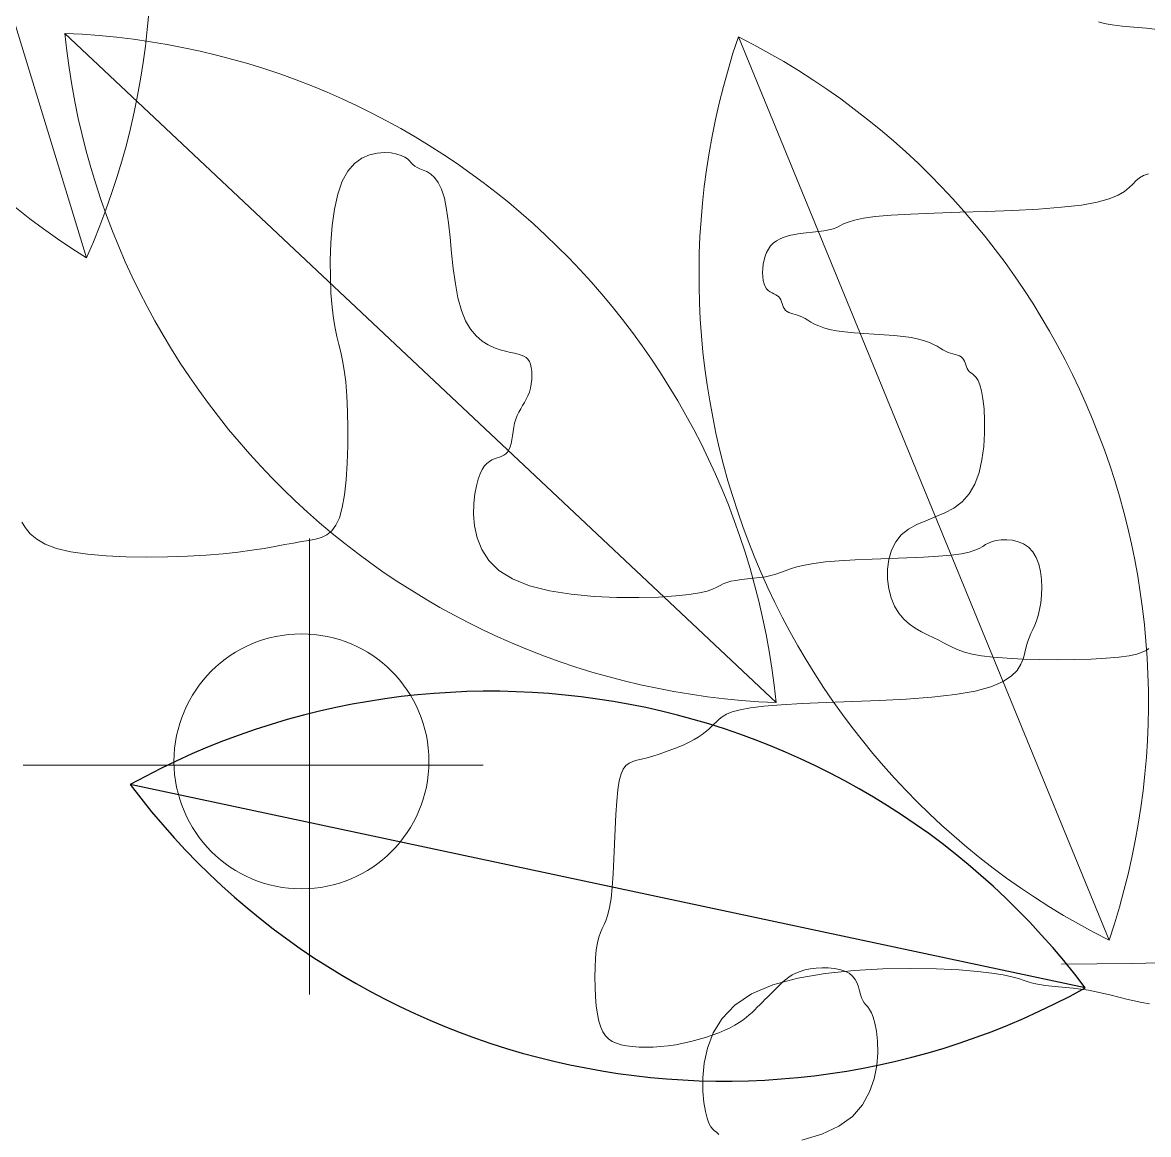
# Model space of a CAD drawing. Header units: millimetres. Extents: x 42 to 552, y 43 to 535.
# Drawn here: x 284.8425 to 284.9189, y 504.3531 to 504.4285 of the extents above; entities that cross this region are included whole.
import ezdxf

# ---------------------------------------------------------------- set-up
doc = ezdxf.new("R2010")
doc.units = ezdxf.units.MM
doc.header["$LTSCALE"] = 0.75
doc.header["$MEASUREMENT"] = 0
doc.layers.add('Gramado', color=9, linetype='Continuous', lineweight=0)
doc.layers.add('SOMBRA', color=9, linetype='Continuous')

# ---------------------------------------------------------------- blocks, each defined once
blk = doc.blocks.new('arbusto7vista')
for p, q in [((-0.7237222082495407, 0.4355086013824661), (-0.7229142152528993, 0.4352833047311151)), ((-0.7229142152528993, 0.4352833047311151), (-0.7218465104921563, 0.4350904507975457)), ((-0.7218465104921563, 0.4350904507975457), (-0.7204956475846416, 0.4349336444298615)), ((-0.7204956475846416, 0.4349336444298615), (-0.7189175367113592, 0.4347876529114671)), ((-0.7189175367113592, 0.4347876529114671), (-0.71718792719426, 0.4346200341345394)), ((-0.71718792719426, 0.4346200341345394), (-0.7153825683552668, 0.4343983459913261)), ((-0.2014994035073698, 0.4174420905636396), (-0.2025310308777932, 0.4169806923243016)), ((-0.2004677761369464, 0.4176872076777443), (-0.2014994035073698, 0.4174420905636396)), ((-0.1994794338310157, 0.417759299708635), (-0.2004677761369464, 0.4176872076777443)), ((-0.1985776616540704, 0.4177016226983739), (-0.1994794338310157, 0.417759299708635)), ((-0.1978057446706032, 0.4175574326889944), (-0.1985776616540704, 0.4177016226983739)), ((-0.1971943431346403, 0.4173645787554392), (-0.1978057446706032, 0.4175574326889944)), ((-0.1967236180582859, 0.417139282104074), (-0.1971943431346403, 0.4173645787554392)), ((-0.2035193731837239, 0.416259756917654), (-0.2044211453606692, 0.4152360283016492)), ((-0.2025310308777932, 0.4169806923243016), (-0.2035193731837239, 0.416259756917654)), ((-0.1963611056431489, 0.4168923569741878), (-0.1967236180582859, 0.417139282104074)), ((-0.196074342090867, 0.4166346176050268), (-0.1963611056431489, 0.4168923569741878)), ((-0.1958308636031063, 0.4163768782358659), (-0.196074342090867, 0.4166346176050268)), ((-0.1955982063814474, 0.4161299531059797), (-0.1958308636031063, 0.4163768782358659)), ((-0.1953439066275564, 0.4159046564546145), (-0.1955982063814474, 0.4161299531059797)), ((-0.1950355005430424, 0.4157118025210593), (-0.1953439066275564, 0.4159046564546145)), ((-0.1946495420513088, 0.4155522926443922), (-0.1950355005430424, 0.4157118025210593)), ((-0.7181528516553897, 0.4143276059221535), (-0.7186226815011025, 0.4139419089335092)), ((-0.7175739057313422, 0.4146330995904322), (-0.7181528516553897, 0.4143276059221535)), ((-0.7168975670350051, 0.4148683028385278), (-0.7175739057313422, 0.4146330995904322)), ((-0.2044211453606692, 0.4152360283016492), (-0.2051930623441365, 0.4138662504342676)), ((-0.1941986559628219, 0.4153873765631175), (-0.1946495420513088, 0.4155522926443922)), ((-0.1937044848098708, 0.415168391115543), (-0.1941986559628219, 0.4153873765631175)), ((-0.1931886711246591, 0.4148466731399765), (-0.1937044848098708, 0.415168391115543)), ((-0.1926728574394474, 0.414373559474754), (-0.1931886711246591, 0.4148466731399765)), ((-0.1921786862864678, 0.4137003869581974), (-0.1926728574394474, 0.414373559474754)), ((-0.7195406959059198, 0.4129974920080741), (-0.7201728433662993, 0.4124820278083092)), ((-0.7190546357677192, 0.4134913283393189), (-0.7195406959059198, 0.4129974920080741)), ((-0.7186226815011025, 0.4139419089335092), (-0.7190546357677192, 0.4134913283393189)), ((-0.2051930623441365, 0.4138662504342676), (-0.2058017586018366, 0.4121296965318919)), ((-0.1917278001980094, 0.4127784924286146), (-0.1921786862864678, 0.4137003869581974)), ((-0.1913418417062758, 0.4115592127243417), (-0.1917278001980094, 0.4127784924286146)), ((-0.7222433260561729, 0.4114727272772996), (-0.7238656241869137, 0.4110221466831092)), ((-0.7210430595995092, 0.4119665636085443), (-0.7222433260561729, 0.4114727272772996)), ((-0.7201728433662993, 0.4124820278083092), (-0.7210430595995092, 0.4119665636085443)), ((-0.2058017586018366, 0.4121296965318919), (-0.2062535467302666, 0.4100957568448109)), ((-0.1910343373556884, 0.4100155127555354), (-0.1913418417062758, 0.4115592127243417)), ((-0.7425405373941771, 0.4096496750160412), (-0.7459997564283753, 0.4095334229097887)), ((-0.7389298197161338, 0.4097713333269155), (-0.7425405373941771, 0.4096496750160412)), ((-0.7353191020381189, 0.4099146188962948), (-0.7389298197161338, 0.4097713333269155)), ((-0.7318598830039207, 0.4100957527780906), (-0.7353191020381189, 0.4099146188962948)), ((-0.7287036612573843, 0.4103309560261863), (-0.7318598830039207, 0.4100957527780906)), ((-0.7260019354423548, 0.410636449694465), (-0.7287036612573843, 0.4103309560261863)), ((-0.7238656241869137, 0.4110221466831092), (-0.7260019354423548, 0.410636449694465)), ((-0.2062535467302666, 0.4100957568448109), (-0.2065646588581274, 0.4078563508817581)), ((-0.190786349739227, 0.4082068697198196), (-0.1910343373556884, 0.4100155127555354)), ((-0.7583189435263762, 0.4080716986424306), (-0.7588050036645768, 0.4078247735125444)), ((-0.7576867960659683, 0.4083294380115916), (-0.7583189435263762, 0.4080716986424306)), ((-0.7568165798327584, 0.4085871773807526), (-0.7576867960659683, 0.4083294380115916)), ((-0.7556163133761231, 0.4088341025106388), (-0.7568165798327584, 0.4085871773807526)), ((-0.7539940152453823, 0.409059399162004), (-0.7556163133761231, 0.4088341025106388)), ((-0.7518577039899412, 0.4092522530955591), (-0.7539940152453823, 0.409059399162004)), ((-0.7491559781749118, 0.4094063559542604), (-0.7518577039899412, 0.4092522530955591)), ((-0.7459997564283753, 0.4095334229097887), (-0.7491559781749118, 0.4094063559542604)), ((-0.1905708254621175, 0.406214388886653), (-0.190786349739227, 0.4082068697198196)), ((-0.7649777031885208, 0.4066370270026596), (-0.7657090421454882, 0.4064838338706949)), ((-0.7641868442840405, 0.4067577795518673), (-0.7649777031885208, 0.4066370270026596)), ((-0.7633635192859174, 0.4068569054525568), (-0.7641868442840405, 0.4067577795518673)), ((-0.7625347820480783, 0.4069452186390095), (-0.7633635192859174, 0.4068569054525568)), ((-0.7617276864243365, 0.4070335330454924), (-0.7625347820480783, 0.4069452186390095)), ((-0.7609692862686472, 0.4071326626062444), (-0.7617276864243365, 0.4070335330454924)), ((-0.7602866354348805, 0.4072534212555325), (-0.7609692862686472, 0.4071326626062444)), ((-0.7597067877769064, 0.4074066229276241), (-0.7602866354348805, 0.4072534212555325)), ((-0.7592369579311935, 0.4075994768611793), (-0.7597067877769064, 0.4074066229276241)), ((-0.7588050036645768, 0.4078247735125444), (-0.7592369579311935, 0.4075994768611793)), ((-0.2065646588581274, 0.4078563508817581), (-0.2067513271141763, 0.4055033981514669)), ((-0.7682024106547942, 0.4050780557131191), (-0.7685008874904895, 0.4046671331754794)), ((-0.7678444166259055, 0.4054457222087109), (-0.7682024106547942, 0.4050780557131191)), ((-0.7674214940821855, 0.4057701329672625), (-0.7678444166259055, 0.4054457222087109)), ((-0.7669282317019679, 0.4060512882937672), (-0.7674214940821855, 0.4057701329672625)), ((-0.7663592181636147, 0.4062891884932469), (-0.7669282317019679, 0.4060512882937672)), ((-0.7657090421454882, 0.4064838338706949), (-0.7663592181636147, 0.4062891884932469)), ((-0.2067513271141763, 0.4055033981514669), (-0.2068297836270858, 0.4031288181626422)), ((-0.1903607111294718, 0.4041191755255085), (-0.1905708254621175, 0.406214388886653)), ((-0.7689409348687946, 0.4037155187540407), (-0.7690924261677878, 0.4031775298200415)), ((-0.7687452584546008, 0.4042129542907844), (-0.7689409348687946, 0.4037155187540407)), ((-0.7685008874904895, 0.4046671331754794), (-0.7687452584546008, 0.4042129542907844)), ((-0.1901289533464592, 0.4020023349058448), (-0.1903607111294718, 0.4041191755255085)), ((-0.7692655590809068, 0.4020366652964356), (-0.7692872006950324, 0.4014662318146236)), ((-0.769200634238473, 0.4026125049828835), (-0.7692655590809068, 0.4020366652964356)), ((-0.7690924261677878, 0.4031775298200415), (-0.769200634238473, 0.4026125049828835)), ((-0.2068297836270858, 0.4031288181626422), (-0.206816260525585, 0.4008245304240461)), ((-0.1898484987182769, 0.3999449722971491), (-0.1901289533464592, 0.4020023349058448)), ((-0.7692872006950324, 0.4014662318146236), (-0.7692655590809068, 0.4009174255913166)), ((-0.7692655590809068, 0.4009174255913166), (-0.769200634238473, 0.4004064676804262)), ((-0.769200634238473, 0.4004064676804262), (-0.7690924261677878, 0.3999495791358214)), ((-0.206816260525585, 0.4008245304240461), (-0.206726989938403, 0.3986824544444119)), ((-0.7690924261677878, 0.3999495791358214), (-0.7689409348687946, 0.3995629810114139)), ((-0.7689409348687946, 0.3995629810114139), (-0.7687479638094032, 0.3992574873431352)), ((-0.7687479638094032, 0.3992574873431352), (-0.7685225303287666, 0.3990222840950395)), ((-0.7685225303287666, 0.3990222840950395), (-0.7682754552340043, 0.3988411502132436)), ((-0.1894922938500656, 0.3980281929688658), (-0.1898484987182769, 0.3999449722971491)), ((-0.7682754552340043, 0.3988411502132436), (-0.7680175593321792, 0.3986978646438644)), ((-0.7680175593321792, 0.3986978646438644), (-0.7677596634303541, 0.3985762063329901)), ((-0.7677596634303541, 0.3985762063329901), (-0.7675125883355918, 0.3984599542267375)), ((-0.7675125883355918, 0.3984599542267375), (-0.7672871548549551, 0.3983328872712093)), ((-0.7672871548549551, 0.3983328872712093), (-0.7670941837955354, 0.398178784412508)), ((-0.7670941837955354, 0.398178784412508), (-0.766940888952206, 0.3979859304789528)), ((-0.766940888952206, 0.3979859304789528), (-0.7668200560710261, 0.3977606338275876)), ((-0.7668200560710261, 0.3977606338275876), (-0.7667208638858938, 0.3975137086977014)), ((-0.7667208638858938, 0.3975137086977014), (-0.7666324911306504, 0.3972559693285405)), ((-0.206726989938403, 0.3986824544444119), (-0.2065782039942121, 0.3967945097324588)), ((-0.1890332853470227, 0.3963331021904679), (-0.1894922938500656, 0.3980281929688658)), ((-0.7666324911306504, 0.3972559693285405), (-0.766544116539194, 0.3969982299593795)), ((-0.766544116539194, 0.3969982299593795), (-0.7664449188454228, 0.3967513048294933)), ((-0.7664449188454228, 0.3967513048294933), (-0.766324076783178, 0.3965260081781281)), ((-0.766324076783178, 0.3965260081781281), (-0.766170769086358, 0.3963331542445729)), ((-0.766170769086358, 0.3963331542445729), (-0.7659768798436062, 0.3961799525216492)), ((-0.7659768798436062, 0.3961799525216492), (-0.7657451145627192, 0.3960591935165212)), ((-0.7657451145627192, 0.3960591935165212), (-0.7654808841063243, 0.3959600629899143)), ((-0.7654808841063243, 0.3959600629899143), (-0.7651895993369919, 0.3958717467025821)), ((-0.7651895993369919, 0.3958717467025821), (-0.7648766711172925, 0.3957834304152499)), ((-0.2065782039942121, 0.3967945097324588), (-0.2063852329347924, 0.3952228771472761)), ((-0.1884534376890485, 0.3949218806177157), (-0.1890332853470227, 0.3963331021904679)), ((-0.7648766711172925, 0.3957834304152499), (-0.7645475103098249, 0.3956842998886572)), ((-0.7645475103098249, 0.3956842998886572), (-0.7642075277772165, 0.3955635408835292)), ((-0.7642075277772165, 0.3955635408835292), (-0.7638621343819807, 0.3954103391606054)), ((-0.7638621343819807, 0.3954103391606054), (-0.7635122321641177, 0.395217485227036)), ((-0.7635122321641177, 0.395217485227036), (-0.7631406878730616, 0.3949921885756709)), ((-0.7631406878730616, 0.3949921885756709), (-0.7627258594356476, 0.3947452634457846)), ((-0.7627258594356476, 0.3947452634457846), (-0.762246104778626, 0.3944875240766237)), ((-0.762246104778626, 0.3944875240766237), (-0.7616797818288319, 0.3942297847074769)), ((-0.2063852329347924, 0.3952228771472761), (-0.2061597994541557, 0.3939107829494191)), ((-0.1877707868552534, 0.3937810104515478), (-0.1884534376890485, 0.3949218806177157)), ((-0.7616797818288319, 0.3942297847074769), (-0.7610052485130723, 0.3939828595775765)), ((-0.7610052485130723, 0.3939828595775765), (-0.7602008627581824, 0.3937575629262255)), ((-0.7602008627581824, 0.3937575629262255), (-0.7592449824909124, 0.3935647089926562)), ((-0.7592449824909124, 0.3935647089926562), (-0.7581267866746941, 0.3934115073205646)), ((-0.7581267866746941, 0.3934115073205646), (-0.7568787384193172, 0.3932907486712764)), ((-0.7568787384193172, 0.3932907486712764), (-0.7555441218711678, 0.3931916191105245)), ((-0.7555441218711678, 0.3931916191105245), (-0.7541662211766322, 0.3931033047040557)), ((-0.7541662211766322, 0.3931033047040557), (-0.7527883204820967, 0.3930149915176031)), ((-0.7527883204820967, 0.3930149915176031), (-0.7514537039339473, 0.3929158656168994)), ((-0.7514537039339473, 0.3929158656168994), (-0.7502056556785703, 0.3927951130677059)), ((-0.7502056556785703, 0.3927951130677059), (-0.749087459862352, 0.3926419199357412)), ((-0.2061597994541557, 0.3939107829494191), (-0.2059127243593935, 0.3927717147497702)), ((-0.2059127243593935, 0.3927717147497702), (-0.2056548284575683, 0.3917191601592407)), ((-0.1870123866995641, 0.3928780492791333), (-0.1877707868552534, 0.3937810104515478)), ((-0.1862052910758507, 0.3921805546877124), (-0.1870123866995641, 0.3928780492791333)), ((-0.749087459862352, 0.3926419199357412), (-0.748131579595082, 0.3924490768806663)), ((-0.748131579595082, 0.3924490768806663), (-0.7473271938401922, 0.3922237929378269)), ((-0.7473271938401922, 0.3922237929378269), (-0.7466526605244326, 0.3919768817364684)), ((-0.7466526605244326, 0.3919768817364684), (-0.7460863375746385, 0.3917191569058645)), ((-0.7460863375746385, 0.3917191569058645), (-0.7456065829176168, 0.3914614320752605)), ((-0.7456065829176168, 0.3914614320752605), (-0.7451917544802029, 0.391214520873902)), ((-0.2056548284575683, 0.3917191601592407), (-0.2053969325557432, 0.3906666067887414)), ((-0.1853765538379832, 0.3916560842644685), (-0.1862052910758507, 0.3921805546877124)), ((-0.1845532288398601, 0.3912721955966276), (-0.1853765538379832, 0.3916560842644685)), ((-0.1837623699353799, 0.3909964462714015), (-0.1845532288398601, 0.3912721955966276)), ((-0.7451917544802029, 0.391214520873902), (-0.7448202101891468, 0.3909892369310626)), ((-0.7448202101891468, 0.3909892369310626), (-0.7444703079712838, 0.390796393876002)), ((-0.7444703079712838, 0.390796393876002), (-0.7441249145760764, 0.390643200744023)), ((-0.7441249145760764, 0.390643200744023), (-0.7437849320434395, 0.3905224481948295)), ((-0.7437849320434395, 0.3905224481948295), (-0.743455771235972, 0.3904233222941258)), ((-0.743455771235972, 0.3904233222941258), (-0.7431428430162725, 0.3903350091076732)), ((-0.7431428430162725, 0.3903350091076732), (-0.7428515582469402, 0.3902466947012044)), ((-0.7428515582469402, 0.3902466947012044), (-0.7425873277905453, 0.3901475651404525)), ((-0.7425873277905453, 0.3901475651404525), (-0.7423555625096583, 0.3900268064911643)), ((-0.7423555625096583, 0.3900268064911643), (-0.7421616732669065, 0.3898736048190727)), ((-0.7421616732669065, 0.3898736048190727), (-0.7420083655700864, 0.3896807508855034)), ((-0.2053969325557432, 0.3906666067887414), (-0.2051498574609809, 0.3895275422491551)), ((-0.1830310309784409, 0.390796393876002), (-0.1837623699353799, 0.3909964462714015)), ((-0.1823808549603143, 0.3906422996082597), (-0.1830310309784409, 0.390796393876002)), ((-0.1818118414219612, 0.3905152391086517), (-0.1823808549603143, 0.3906422996082597)), ((-0.1813185790417151, 0.3903989916283024), (-0.1818118414219612, 0.3905152391086517)), ((-0.1808956564979951, 0.3902773364183076), (-0.1813185790417151, 0.3903989916283024)), ((-0.1805376624691064, 0.3901340527297918), (-0.1808956564979951, 0.3902773364183076)), ((-0.1802391856334111, 0.3899529198138367), (-0.1805376624691064, 0.3901340527297918)), ((-0.1799948146692998, 0.3897177169215951), (-0.1802391856334111, 0.3899529198138367)), ((-0.1797991382551061, 0.3894122233041344), (-0.1799948146692998, 0.3897177169215951)), ((-0.7420083655700864, 0.3896807508855034), (-0.7418875235078417, 0.3894554542341524)), ((-0.7418875235078417, 0.3894554542341524), (-0.7417883258140705, 0.389208529104252)), ((-0.7417883258140705, 0.389208529104252), (-0.7416999512226141, 0.3889507897351052)), ((-0.7416999512226141, 0.3889507897351052), (-0.7416115784673707, 0.3886930503659443)), ((-0.7416115784673707, 0.3886930503659443), (-0.7415123862822384, 0.388446125236058)), ((-0.7415123862822384, 0.388446125236058), (-0.7413915534010584, 0.3882208285846929)), ((-0.7413915534010584, 0.3882208285846929), (-0.7412382585577291, 0.3880279746511377)), ((-0.2051498574609809, 0.3895275422491551), (-0.2049244239803443, 0.3882154541513785)), ((-0.2049244239803443, 0.3882154541513785), (-0.2047314529209245, 0.3866438301063226)), ((-0.1796476469561128, 0.3890256251288946), (-0.1797991382551061, 0.3894122233041344)), ((-0.1795394388854277, 0.3885687362284642), (-0.1796476469561128, 0.3890256251288946)), ((-0.1794745140429939, 0.3880577773517189), (-0.1795394388854277, 0.3885687362284642)), ((-0.7412382585577291, 0.3880279746511377), (-0.7410452874983093, 0.3878693659610803)), ((-0.7410452874983093, 0.3878693659610803), (-0.7408198540177011, 0.3877107581860315)), ((-0.7408198540177011, 0.3877107581860315), (-0.7405727789229388, 0.3875088952839576)), ((-0.7405727789229388, 0.3875088952839576), (-0.7403148830210853, 0.3872205212127966)), ((-0.7403148830210853, 0.3872205212127966), (-0.7400569871192602, 0.3868023799305149)), ((-0.7400569871192602, 0.3868023799305149), (-0.7398099120244979, 0.3862112153950505)), ((-0.2047314529209245, 0.3866438301063226), (-0.2045808634323976, 0.3847558962728641)), ((-0.1795394388854277, 0.38636268835252), (-0.1794745140429939, 0.3869385326648569)), ((-0.1794528724288682, 0.3875089692475484), (-0.1794745140429939, 0.3880577773517189)), ((-0.1794745140429939, 0.3869385326648569), (-0.1794528724288682, 0.3875089692475484)), ((-0.7398099120244979, 0.3862112153950505), (-0.7395844785438612, 0.3854037715643557)), ((-0.7395844785438612, 0.3854037715643557), (-0.7393915074844699, 0.3843367923963967)), ((-0.1799921093145258, 0.3847604107968436), (-0.1797991382551061, 0.3852596595344693)), ((-0.1797991382551061, 0.3852596595344693), (-0.1796476469561128, 0.3857976570594275)), ((-0.1796476469561128, 0.3857976570594275), (-0.1795394388854277, 0.38636268835252)), ((-0.7393915074844699, 0.3843367923963967), (-0.7392436233506885, 0.3829868474969373)), ((-0.2045808634323976, 0.3847558962728641), (-0.2044789680347208, 0.3826138330017415)), ((-0.1807225137917214, 0.3834140553935725), (-0.1804646178898963, 0.3838484223556549)), ((-0.1804646178898963, 0.3838484223556549), (-0.180217542795134, 0.3842936029469968)), ((-0.180217542795134, 0.3842936029469968), (-0.1799921093145258, 0.3847604107968436)), ((-0.7392436233506885, 0.3829868474969373), (-0.7391606654365148, 0.3814098090629727)), ((-0.2044789680347208, 0.3826138330017415), (-0.204431177590493, 0.3803095591916872)), ((-0.1816458893283652, 0.38156845125269), (-0.1814529182689455, 0.3820676999903014)), ((-0.1814529182689455, 0.3820676999903014), (-0.1812274847883373, 0.3825345078401625)), ((-0.1812274847883373, 0.3825345078401625), (-0.180980409693575, 0.3829796884314902)), ((-0.180980409693575, 0.3829796884314902), (-0.1807225137917214, 0.3834140553935725)), ((-0.7391606654365148, 0.3814098090629727), (-0.73916427673322, 0.3796813749393522)), ((-0.1819200170528745, 0.3804654224346393), (-0.1817991841716946, 0.3810304537277318)), ((-0.1817991841716946, 0.3810304537277318), (-0.1816458893283652, 0.38156845125269)), ((-0.73916427673322, 0.3796813749393522), (-0.7392761002321038, 0.3778772429708965)), ((-0.204431177590493, 0.3803095591916872), (-0.2044429029623132, 0.3779349937414196)), ((-0.1821959565847067, 0.3787703334354404), (-0.1821075819932503, 0.3793191415396109)), ((-0.1821075819932503, 0.3793191415396109), (-0.1820192092380069, 0.3798895781223024)), ((-0.1820192092380069, 0.3798895781223024), (-0.1819200170528745, 0.3804654224346393)), ((-0.7392761002321038, 0.3778772429708965), (-0.7395177789244372, 0.3760731110024551)), ((-0.2044429029623132, 0.3779349937414196), (-0.2045195550127517, 0.3755820555496712)), ((-0.1825693040375711, 0.3774158874830107), (-0.1824159963407226, 0.3778024856582647)), ((-0.1824159963407226, 0.3778024856582647), (-0.1822951542784779, 0.3782593745586951)), ((-0.1822951542784779, 0.3782593745586951), (-0.1821959565847067, 0.3787703334354404)), ((-0.7395177789244372, 0.3760731110024551), (-0.7399109558015766, 0.3743446768788345)), ((-0.1852232765916995, 0.3758334668381309), (-0.1848778995693863, 0.3760317169111573)), ((-0.1848778995693863, 0.3760317169111573), (-0.1845325191041525, 0.3761858111788996)), ((-0.1845325191041525, 0.3761858111788996), (-0.1841925462881591, 0.3763128716784934)), ((-0.1841925462881591, 0.3763128716784934), (-0.1838633924429871, 0.3764291191588569)), ((-0.1838633924429871, 0.3764291191588569), (-0.1835504688903598, 0.3765507743688516)), ((-0.1835504688903598, 0.3765507743688516), (-0.1832591869518296, 0.3766940580573674)), ((-0.1832591869518296, 0.3766940580573674), (-0.1829949579491199, 0.3768751909733083)), ((-0.1829949579491199, 0.3768751909733083), (-0.1827631932038116, 0.3771103938655642)), ((-0.1827631932038116, 0.3771103938655642), (-0.1825693040375711, 0.3774158874830107)), ((-0.2045195550127517, 0.3755820555496712), (-0.2046665446044358, 0.373342663515146)), ((-0.1864965490670727, 0.3741753518051212), (-0.1862052861792733, 0.3747629047315684)), ((-0.1862052861792733, 0.3747629047315684), (-0.1858923798411354, 0.3752206892268646)), ((-0.1858923798411354, 0.3752206892268646), (-0.1855632399970943, 0.3755703337695309)), ((-0.1855632399970943, 0.3755703337695309), (-0.1852232765916995, 0.3758334668381309)), ((-0.7399109558015766, 0.3743446768788345), (-0.7404772738547933, 0.3727676384448699)), ((-0.2046665446044358, 0.373342663515146), (-0.204889282599936, 0.3713087365365908)), ((-0.1869925047136576, 0.3725244267446755), (-0.1867607585600126, 0.373436401969002)), ((-0.1867607585600126, 0.373436401969002), (-0.1864965490670727, 0.3741753518051212)), ((-0.7412383760753869, 0.3714176935454105), (-0.7422032804911964, 0.3703471097835234)), ((-0.7404772738547933, 0.3727676384448699), (-0.7412383760753869, 0.3714176935454105)), ((-0.1873279493503048, 0.3701084038638527), (-0.1871863775835152, 0.3714177976536064)), ((-0.1871863775835152, 0.3714177976536064), (-0.1869925047136576, 0.3725244267446755)), ((-0.7422032804911964, 0.3703471097835234), (-0.7433305052759636, 0.3695144337954019)), ((-0.204889282599936, 0.3713087365365908), (-0.2051931798618227, 0.3695721935127096)), ((-0.1873667206955929, 0.368642205129774), (-0.1873279493503048, 0.3701084038638527)), ((-0.7445659436401115, 0.3688547819754717), (-0.7458554887939215, 0.3683032707181582)), ((-0.7433305052759636, 0.3695144337954019), (-0.7445659436401115, 0.3688547819754717)), ((-0.2051931798618227, 0.3695721935127096), (-0.205582745442257, 0.3682006218630818)), ((-0.187243174426186, 0.3670786788523088), (-0.1873667206955929, 0.368642205129774)), ((-0.748380472311851, 0.3672651354691538), (-0.7495076970966466, 0.3666487442663424)), ((-0.7471450339477315, 0.3677950164179151), (-0.748380472311851, 0.3672651354691538)), ((-0.7458554887939215, 0.3683032707181582), (-0.7471450339477315, 0.3677950164179151)), ((-0.2481899098455926, 0.3668037742878596), (-0.2486885950237934, 0.3675769778567712)), ((-0.2475397260235468, 0.3660305707189337), (-0.2481899098455926, 0.3668037742878596)), ((-0.2060588811516766, 0.3671642830905313), (-0.2066215869900816, 0.3664091072187858)), ((-0.205582745442257, 0.3682006218630818), (-0.2060588811516766, 0.3671642830905313)), ((-0.1868977933488907, 0.3654773024324101), (-0.187243174426186, 0.3670786788523088)), ((-0.7504726015124277, 0.3658809592038779), (-0.7512319001121739, 0.3649158209849332)), ((-0.7495076970966466, 0.3666487442663424), (-0.7504726015124277, 0.3658809592038779)), ((-0.2466677046392931, 0.3652898092578027), (-0.2475397260235468, 0.3660305707189337)), ((-0.2455035067744689, 0.364613932012233), (-0.2466677046392931, 0.3652898092578027)), ((-0.2088291252792374, 0.3652898572451733), (-0.2097381116336123, 0.3651186332134984)), ((-0.2096464851086921, 0.3034829840435549), (-0.2096464851086921, 0.3653606672776704)), ((-0.2080067090538762, 0.3655259642724076), (-0.2088291252792374, 0.3652898572451733)), ((-0.2072708629575004, 0.365881024271502), (-0.2080067090538762, 0.3655259642724076)), ((-0.2066215869900816, 0.3664091072187858), (-0.2072708629575004, 0.365881024271502)), ((-0.1862710602705135, 0.3638975532710305), (-0.1868977933488907, 0.3654773024324101)), ((-0.7517855928193455, 0.3637830675474589), (-0.7521445009000729, 0.3625313611381245)), ((-0.7512319001121739, 0.3649158209849332), (-0.7517855928193455, 0.3637830675474589)), ((-0.2439767935106261, 0.3640353810900478), (-0.2455035067744689, 0.364613932012233)), ((-0.2420433775903632, 0.3635793892586463), (-0.2439767935106261, 0.3640353810900478)), ((-0.2174608981205779, 0.3637776677479394), (-0.2193041274125562, 0.363530742618039)), ((-0.2158124539140829, 0.3640354071170862), (-0.2174608981205779, 0.3637776677479394)), ((-0.2143371518017716, 0.3642931464862471), (-0.2158124539140829, 0.3640354071170862)), ((-0.2130133487923445, 0.3645400716161333), (-0.2143371518017716, 0.3642931464862471)), ((-0.2118194018945019, 0.3647653682674985), (-0.2130133487923445, 0.3645400716161333)), ((-0.2107336681169443, 0.3649582222010679), (-0.2118194018945019, 0.3647653682674985)), ((-0.2097381116336123, 0.3651186332134984), (-0.2107336681169443, 0.3649582222010679)), ((-0.1853034579978043, 0.3623989087691086), (-0.1862710602705135, 0.3638975532710305)), ((-0.1193330655768818, 0.3637776677479394), (-0.1201230207582, 0.363530742618039)), ((-0.1187378950219795, 0.3640354071170862), (-0.1193330655768818, 0.3637776677479394)), ((-0.1182725814967966, 0.3642931464862471), (-0.1187378950219795, 0.3640354071170862)), ((-0.1178721974045516, 0.3645400716161333), (-0.1182725814967966, 0.3642931464862471)), ((-0.1174718151485195, 0.3647653682674985), (-0.1178721974045516, 0.3645400716161333)), ((-0.1170065071319755, 0.3649582222010679), (-0.1174718151485195, 0.3647653682674985)), ((-0.1164275775808221, 0.3651069180926214), (-0.1170065071319755, 0.3649582222010679)), ((-0.115751258011727, 0.365196136278243), (-0.1164275775808221, 0.3651069180926214)), ((-0.1150100117639852, 0.3652096560090143), (-0.115751258011727, 0.365196136278243)), ((-0.1142363021769484, 0.365131256536074), (-0.1150100117639852, 0.3652096560090143)), ((-0.1134625925899115, 0.3649447171105038), (-0.1142363021769484, 0.365131256536074)), ((-0.1127213463421697, 0.364633816983428), (-0.1134625925899115, 0.3649447171105038)), ((-0.1120450267730746, 0.3641823354059568), (-0.1127213463421697, 0.364633816983428)), ((-0.1114660972219212, 0.3635740516292003), (-0.1120450267730746, 0.3641823354059568)), ((-0.7521445009000729, 0.3625313611381245), (-0.7523194456205147, 0.3612093640035852)), ((-0.2397636783998109, 0.3632423519241428), (-0.2420433775903632, 0.3635793892586463)), ((-0.2372242669860896, 0.3630134551522559), (-0.2397636783998109, 0.3632423519241428)), ((-0.2345117143962909, 0.362881885008747), (-0.2372242669860896, 0.3630134551522559)), ((-0.2317125916775353, 0.3628368275593346), (-0.2345117143962909, 0.362881885008747)), ((-0.2289134698768578, 0.3628674688697657), (-0.2317125916775353, 0.3628368275593346)), ((-0.2262009200413786, 0.3629629950057875), (-0.2289134698768578, 0.3628674688697657)), ((-0.2236615132181896, 0.3631125920331186), (-0.2262009200413786, 0.3629629950057875)), ((-0.2213637847813459, 0.363305445966688), (-0.2236615132181896, 0.3631125920331186)), ((-0.2193041274125562, 0.363530742618039), (-0.2213637847813459, 0.363305445966688)), ((-0.1839354693375981, 0.3610408463275974), (-0.1853034579978043, 0.3623989087691086)), ((-0.137741038076399, 0.3623429961081683), (-0.1396302654385408, 0.3621898029762036)), ((-0.1355975111898715, 0.3624637486573619), (-0.137741038076399, 0.3623429961081683)), ((-0.1332916657705425, 0.3625628745580656), (-0.1355975111898715, 0.3624637486573619)), ((-0.1309154828099963, 0.3626511877445182), (-0.1332916657705425, 0.3625628745580656)), ((-0.1285609432998172, 0.3627395021509869), (-0.1309154828099963, 0.3626511877445182)), ((-0.1263200282315609, 0.3628386317117389), (-0.1285609432998172, 0.3627395021509869)), ((-0.1242847185967833, 0.3629593903610271), (-0.1263200282315609, 0.3628386317117389)), ((-0.1225469953871254, 0.3631125920331186), (-0.1242847185967833, 0.3629593903610271)), ((-0.1211726881626873, 0.363305445966688), (-0.1225469953871254, 0.3631125920331186)), ((-0.1201230207582, 0.363530742618039), (-0.1211726881626873, 0.363305445966688)), ((-0.111009806927143, 0.3628017564653305), (-0.1114660972219212, 0.3635740516292003)), ((-0.1106725487234996, 0.3618942869706956), (-0.111009806927143, 0.3628017564653305)), ((-0.7523194456205147, 0.3612093640035852), (-0.7523212482467727, 0.3598657383905106)), ((-0.1821075770966729, 0.359882843347421), (-0.1839354693375981, 0.3610408463275974)), ((-0.1457335476703463, 0.3607624039143644), (-0.1463593922508721, 0.360537119971525)), ((-0.1450860605576167, 0.361009315115723), (-0.1457335476703463, 0.3607624039143644)), ((-0.1443628245819752, 0.3612670399463269), (-0.1450860605576167, 0.361009315115723)), ((-0.1435097334128841, 0.3615247647769309), (-0.1443628245819752, 0.3612670399463269)), ((-0.1424726807196919, 0.3617716759782894), (-0.1435097334128841, 0.3615247647769309)), ((-0.1411975601717756, 0.3619969599211288), (-0.1424726807196919, 0.3617716759782894)), ((-0.1396302654385408, 0.3621898029762036), (-0.1411975601717756, 0.3619969599211288)), ((-0.1104435013448892, 0.3608894917627055), (-0.1106725487234996, 0.3618942869706956)), ((-0.1103118435251531, 0.3598252194587701), (-0.1104435013448892, 0.3608894917627055)), ((-0.7523212482467727, 0.3598657383905106), (-0.7521607300449489, 0.3585491465455846)), ((-0.1797918261462996, 0.3589699584980366), (-0.1821075770966729, 0.359882843347421)), ((-0.153488020395713, 0.3592286339259658), (-0.153907349316313, 0.3590033372746149)), ((-0.1530199941708759, 0.3594214878595352), (-0.153488020395713, 0.3592286339259658)), ((-0.1524401464363905, 0.3595746895316267), (-0.1530199941708759, 0.3594214878595352)), ((-0.1517574950670735, 0.3596954481809149), (-0.1524401464363905, 0.3595746895316267)), ((-0.150999093457699, 0.3597945777416669), (-0.1517574950670735, 0.3596954481809149)), ((-0.1501919950031549, 0.3598828921481356), (-0.150999093457699, 0.3597945777416669)), ((-0.1493632530982438, 0.3599712053345883), (-0.1501919950031549, 0.3598828921481356)), ((-0.1485399211378251, 0.360070331235292), (-0.1493632530982438, 0.3599712053345883)), ((-0.1477490525167013, 0.3601910837844855), (-0.1485399211378251, 0.360070331235292)), ((-0.1470177006297604, 0.3603442769164644), (-0.1477490525167013, 0.3601910837844855)), ((-0.1463593922508721, 0.360537119971525), (-0.1470177006297604, 0.3603442769164644)), ((-0.1102667539981894, 0.3587393186763137), (-0.1103118435251531, 0.3598252194587701)), ((-0.7521607300449489, 0.3585491465455846), (-0.7518487122812019, 0.3573082507154481)), ((-0.1770865096154637, 0.3582895755227753), (-0.1797918261462996, 0.3589699584980366)), ((-0.1741214826976716, 0.3578146594335152), (-0.1770865096154637, 0.3582895755227753)), ((-0.1710266005864014, 0.3575181752420917), (-0.1741214826976716, 0.3578146594335152)), ((-0.1581141247464757, 0.3577687116251553), (-0.1599456240761015, 0.3575758576916002)), ((-0.1567208864653082, 0.3579940082765205), (-0.1581141247464757, 0.3577687116251553)), ((-0.1556847495071736, 0.3582409334064067), (-0.1567208864653082, 0.3579940082765205)), ((-0.1549245541465893, 0.3584986727755677), (-0.1556847495071736, 0.3582409334064067)), ((-0.1543591406581299, 0.3587564121447144), (-0.1549245541465893, 0.3584986727755677)), ((-0.153907349316313, 0.3590033372746149), (-0.1543591406581299, 0.3587564121447144)), ((-0.110392994758115, 0.3566540261454492), (-0.1102974114978963, 0.357669638032732)), ((-0.1102974114978963, 0.357669638032732), (-0.1102667539981894, 0.3587393186763137)), ((-0.7518487122812019, 0.3573082507154481), (-0.7513960162216051, 0.3561917131467851)), ((-0.7513960162216051, 0.3561917131467851), (-0.7508161684871482, 0.355236481117899)), ((-0.1679317184751312, 0.3573730879603261), (-0.1710266005864014, 0.3575181752420917)), ((-0.1649666915573107, 0.3573523626000963), (-0.1679317184751312, 0.3573730879603261)), ((-0.1622613750265032, 0.3574289641732378), (-0.1649666915573107, 0.3573523626000963)), ((-0.1599456240761015, 0.3575758576916002), (-0.1622613750265032, 0.3574289641732378)), ((-0.1105426825127438, 0.355730331631861), (-0.110392994758115, 0.3566540261454492)), ((-0.7508161684871482, 0.355236481117899), (-0.7501335171178027, 0.354432642033629)), ((-0.1109610870527717, 0.3542235781279999), (-0.1107356535721635, 0.3549255892259424)), ((-0.1107356535721635, 0.3549255892259424), (-0.1105426825127438, 0.355730331631861)), ((-0.7501335171178027, 0.354432642033629), (-0.7493751155084283, 0.3537585683304627)), ((-0.7493751155084283, 0.3537585683304627), (-0.7485680170538842, 0.3531926324448875)), ((-0.7485680170538842, 0.3531926324448875), (-0.7477392751489731, 0.3527132068133767)), ((-0.1114660580493876, 0.3530196111234147), (-0.111208162147534, 0.3535972636548763)), ((-0.111208162147534, 0.3535972636548763), (-0.1109610870527717, 0.3542235781279999)), ((-0.7477392751489731, 0.3527132068133767), (-0.7469159431885544, 0.3522986638724177)), ((-0.7469159431885544, 0.3522986638724177), (-0.7461250745674306, 0.351927376058498)), ((-0.7461250745674306, 0.351927376058498), (-0.7453937226804896, 0.3515777158080908)), ((-0.7453937226804896, 0.3515777158080908), (-0.7447354143016014, 0.3512325613382075)), ((-0.1121964625265832, 0.3513082783474744), (-0.111971029045975, 0.3519021531528637)), ((-0.111971029045975, 0.3519021531528637), (-0.1117239539512127, 0.3524635858504581)), ((-0.1117239539512127, 0.3524635858504581), (-0.1114660580493876, 0.3530196111234147)), ((-0.7447354143016014, 0.3512325613382075), (-0.744109569721104, 0.3508928139879544)), ((-0.744109569721104, 0.3508928139879544), (-0.743462082608346, 0.3505638808769618)), ((-0.743462082608346, 0.3505638808769618), (-0.7427388466327329, 0.3502511691248742)), ((-0.7427388466327329, 0.3502511691248742), (-0.7418857554636134, 0.3499600858513219)), ((-0.7177577833251689, 0.3499357538129715), (-0.7172293439113844, 0.3501934931821324)), ((-0.7172293439113844, 0.3501934931821324), (-0.7168740465917551, 0.3504512325512792)), ((-0.1125544515059005, 0.3499240752926482), (-0.112389433586003, 0.3506549267511616)), ((-0.112389433586003, 0.3506549267511616), (-0.1121964625265832, 0.3513082783474744)), ((-0.7418857554636134, 0.3499600858513219), (-0.7408487027704211, 0.3496960381759209)), ((-0.7408487027704211, 0.3496960381759209), (-0.7395735822225049, 0.3494644332183299)), ((-0.7395735822225049, 0.3494644332183299), (-0.7380062874892701, 0.3492706780981507)), ((-0.7380062874892701, 0.3492706780981507), (-0.7361170601271283, 0.3491192787484465)), ((-0.7361170601271283, 0.3491192787484465), (-0.7339735332406008, 0.3490111363557844)), ((-0.7339735332406008, 0.3490111363557844), (-0.7316676878212718, 0.3489462509201928)), ((-0.7316676878212718, 0.3489462509201928), (-0.7292915048607256, 0.3489246224416718)), ((-0.7292915048607256, 0.3489246224416718), (-0.7269369653505464, 0.3489462509201928)), ((-0.7269369653505464, 0.3489462509201928), (-0.7246960502822901, 0.3490111363557844)), ((-0.7246960502822901, 0.3490111363557844), (-0.7226607406475125, 0.3491192787484465)), ((-0.7226607406475125, 0.3491192787484465), (-0.7209230174378547, 0.3492706780981507)), ((-0.7209230174378547, 0.3492706780981507), (-0.7195505137577811, 0.3494635320317201)), ((-0.7195505137577811, 0.3494635320317201), (-0.7185134711637602, 0.3496888286830853)), ((-0.7185134711637602, 0.3496888286830853), (-0.7177577833251689, 0.3499357538129715)), ((-0.1130792765626438, 0.3483109779059674), (-0.1127573459229438, 0.3491337473481906)), ((-0.1127573459229438, 0.3491337473481906), (-0.1125544515059005, 0.3499240752926482)), ((-0.1144048854116875, 0.3466762544807978), (-0.1136014031503976, 0.347482801954115)), ((-0.1136014031503976, 0.347482801954115), (-0.1130792765626438, 0.3483109779059674)), ((-0.1171805558566348, 0.3452361849223564), (-0.1155708830719391, 0.345918370474152)), ((-0.1155708830719391, 0.345918370474152), (-0.1144048854116875, 0.3466762544807978)), ((-0.1251802255362406, 0.343849285068643), (-0.1220176911166959, 0.3441989386597868)), ((-0.1220176911166959, 0.3441989386597868), (-0.1193150634912286, 0.3446567328135473)), ((-0.1193150634912286, 0.3446567328135473), (-0.1171805558566348, 0.3452361849223564)), ((-0.1512082731575788, 0.3421217844621083), (-0.1497951794391099, 0.3423858182089532)), ((-0.1497951794391099, 0.3423858182089532), (-0.147960054046564, 0.3426174104580326)), ((-0.147960054046564, 0.3426174104580326), (-0.1456325589796847, 0.3428111546997172)), ((-0.1456325589796847, 0.3428111546997172), (-0.1427784272017334, 0.3429661501540551)), ((-0.1427784272017334, 0.3429661501540551), (-0.1395076755304387, 0.3430995189598889)), ((-0.1395076755304387, 0.3430995189598889), (-0.1359663917469618, 0.343232888985753)), ((-0.1359663917469618, 0.343232888985753), (-0.132300663632634, 0.3433878881001391)), ((-0.132300663632634, 0.3433878881001391), (-0.1286565789686165, 0.3435861441715957)), ((-0.1286565789686165, 0.3435861441715957), (-0.1251802255362406, 0.343849285068643)), ((-0.1544050966483894, 0.3405042210979872), (-0.154047091296178, 0.340849364689376)), ((-0.154047091296178, 0.340849364689376), (-0.1536187442712844, 0.3411890993311033)), ((-0.1536187442712844, 0.3411890993311033), (-0.1530497175733956, 0.341518018513554)), ((-0.1530497175733956, 0.341518018513554), (-0.1522696732022553, 0.3418307157270988)), ((-0.1522696732022553, 0.3418307157270988), (-0.1512082731575788, 0.3421217844621083)), ((-0.1559056259645502, 0.3391200244990813), (-0.1554926214993486, 0.3394660751738314)), ((-0.1554926214993486, 0.3394660751738314), (-0.155112079914403, 0.3398121252385664)), ((-0.155112079914403, 0.3398121252385664), (-0.154753179025505, 0.3401581740832853)), ((-0.154753179025505, 0.3401581740832853), (-0.1544050966483894, 0.3405042210979872)), ((-0.158098716312594, 0.3377358279001754), (-0.1574476384840295, 0.3380818749148631)), ((-0.1574476384840295, 0.3380818749148631), (-0.1568723122726681, 0.3384279237595962)), ((-0.1568723122726681, 0.3384279237595962), (-0.1563619154942444, 0.3387739738243312)), ((-0.1563619154942444, 0.3387739738243312), (-0.1559056259645502, 0.3391200244990813)), ((-0.1621927887740355, 0.3361182645360543), (-0.1613306873810529, 0.3364093332710638)), ((-0.1613306873810529, 0.3364093332710638), (-0.1604685859880419, 0.3367220304846086)), ((-0.1604685859880419, 0.3367220304846086), (-0.1596281280453979, 0.3370509496670593)), ((-0.1596281280453979, 0.3370509496670593), (-0.1588309570034596, 0.3373906843087866)), ((-0.1588309570034596, 0.3373906843087866), (-0.158098716312594, 0.3377358279001754)), ((-0.1666980329299292, 0.3345637876910388), (-0.1662751103862092, 0.3348855025657116)), ((-0.1662751103862092, 0.3348855025657116), (-0.1657818480059632, 0.3351044833873971)), ((-0.1657818480059632, 0.3351044833873971), (-0.16521283446761, 0.3352693930127373)), ((-0.16521283446761, 0.3352693930127373), (-0.1645626584494835, 0.3354288942984454)), ((-0.1645626584494835, 0.3354288942984454), (-0.1638304177586178, 0.3356226385401158)), ((-0.1638304177586178, 0.3356226385401158), (-0.1630332467166795, 0.3358542307891952)), ((-0.1630332467166795, 0.3358542307891952), (-0.1621927887740355, 0.3361182645360543)), ((-0.186062368502462, 0.3345930235465318), (-0.2485028336357402, 0.3345930235466739)), ((-0.1675988747586246, 0.332495610182221), (-0.1673545037945132, 0.333417504355964)), ((-0.1673545037945132, 0.333417504355964), (-0.1670560269588179, 0.3340906759066797)), ((-0.1670560269588179, 0.3340906759066797), (-0.1666980329299292, 0.3345637876910388)), ((-0.1677945511728183, 0.3312763305287802), (-0.1675988747586246, 0.332495610182221)), ((-0.1679478460161477, 0.3297335316957515), (-0.1677945511728183, 0.3312763305287802)), ((-0.1680686788973276, 0.3279311966104217), (-0.1679478460161477, 0.3297335316957515)), ((-0.1681678710824883, 0.3259558373569149), (-0.1680686788973276, 0.3279311966104217)), ((-0.1682562438377033, 0.3238939660193125), (-0.1681678710824883, 0.3259558373569149)), ((-0.1683446184291597, 0.3218320946817101), (-0.1682562438377033, 0.3238939660193125)), ((-0.1684438161229309, 0.3198567354282034), (-0.1683446184291597, 0.3218320946817101)), ((-0.1685646581851756, 0.3180544003428736), (-0.1684438161229309, 0.3198567354282034)), ((-0.1687179658820241, 0.3165116015098448), (-0.1685646581851756, 0.3180544003428736)), ((-0.168910953314338, 0.3152887171608114), (-0.1687179658820241, 0.3165116015098448)), ((-0.1691364059221883, 0.314341590117948), (-0.168910953314338, 0.3152887171608114)), ((-0.1696414197637637, 0.3129934438299813), (-0.1693835019803771, 0.3135999293510707)), ((-0.1693835019803771, 0.3135999293510707), (-0.1691364059221883, 0.314341590117948)), ((-0.1703718862131893, 0.3112821284393021), (-0.1701464336053391, 0.3119048344042881)), ((-0.1701464336053391, 0.3119048344042881), (-0.1698993375471503, 0.3124518425244389)), ((-0.1698993375471503, 0.3124518425244389), (-0.1696414197637637, 0.3129934438299813)), ((-0.1707163777979872, 0.309548284552676), (-0.1705648736455032, 0.310513433599283)), ((-0.1705648736455032, 0.310513433599283), (-0.1703718862131893, 0.3112821284393021)), ((-0.1708245950497655, 0.3084155187625157), (-0.1707163777979872, 0.309548284552676)), ((-0.1708895254008098, 0.3071637993904801), (-0.1708245950497655, 0.3084155187625157)), ((-0.7645042019866253, 0.3057192579070289), (-0.76789218847847, 0.3048099799899262)), ((-0.7607807539497173, 0.3063581853325843), (-0.7645042019866253, 0.3057192579070289)), ((-0.7568787543331723, 0.3067646111889957), (-0.7607807539497173, 0.3063581853325843)), ((-0.7529551131024732, 0.3069763843986948), (-0.7568787543331723, 0.3067646111889957)), ((-0.7491667402231315, 0.307031353884085), (-0.7529551131024732, 0.3069763843986948)), ((-0.7456705456606016, 0.3069673685675838), (-0.7491667402231315, 0.307031353884085)), ((-0.7426234393803384, 0.3068222773715945), (-0.7456705456606016, 0.3069673685675838)), ((-0.7401417511025841, 0.3066294234380393), (-0.7426234393803384, 0.3068222773715945)), ((-0.7381794895664484, 0.3064041267866742), (-0.7401417511025841, 0.3066294234380393)), ((-0.7366500832657721, 0.3061572016567879), (-0.7381794895664484, 0.3064041267866742)), ((-0.7354669606943958, 0.305899462287627), (-0.7366500832657721, 0.3061572016567879)), ((-0.734543550346217, 0.305641722918466), (-0.7354669606943958, 0.305899462287627)), ((-0.1709111688511769, 0.3058417895982615), (-0.1708895254008098, 0.3071637993904801)), ((-0.1708895254008098, 0.3044981525475237), (-0.1709111688511769, 0.3058417895982615)), ((-0.1445936782592696, 0.3058417895982615), (-0.1450066971081583, 0.3055290809470534)), ((-0.1441373743459167, 0.3061328709909645), (-0.1445936782592696, 0.3058417895982615)), ((-0.1436269650200188, 0.3063969177005106), (-0.1441373743459167, 0.3061328709909645)), ((-0.1430516299336375, 0.3066285223022618), (-0.1436269650200188, 0.3063969177005106)), ((-0.1424005487386637, 0.3068222773715945), (-0.1430516299336375, 0.3066285223022618)), ((-0.1416692132246169, 0.3069727755855354), (-0.1424005487386637, 0.3068222773715945)), ((-0.1408783637307351, 0.3070746100277972), (-0.1416692132246169, 0.3069727755855354)), ((-0.140055052733743, 0.307122373883729), (-0.1408783637307351, 0.3070746100277972)), ((-0.1392263327103933, 0.3071106603387221), (-0.140055052733743, 0.307122373883729)), ((-0.1384192561373823, 0.3070340625781398), (-0.1392263327103933, 0.3071106603387221)), ((-0.1376608754914628, 0.3068871737873593), (-0.1384192561373823, 0.3070340625781398)), ((-0.1369782432493594, 0.3066645871517437), (-0.1376608754914628, 0.3068871737873593)), ((-0.1363984118877681, 0.3063608958566704), (-0.1369782432493594, 0.3066645871517437)), ((-0.1359403180486254, 0.3059751988680262), (-0.1363984118877681, 0.3063608958566704)), ((-0.1355904350345156, 0.3055246182738358), (-0.1359403180486254, 0.3059751988680262)), ((-0.76789218847847, 0.3048099799899262), (-0.77078780345974, 0.3035925026588586)), ((-0.7337932807150764, 0.3053947977885798), (-0.734543550346217, 0.305641722918466)), ((-0.7331295802947864, 0.3051695011372288), (-0.7337932807150764, 0.3053947977885798)), ((-0.7324658775792443, 0.3049766472036595), (-0.7331295802947864, 0.3051695011372288)), ((-0.7317318332675029, 0.3048234455315679), (-0.7324658775792443, 0.3049766472036595)), ((-0.7309220368795479, 0.3047026868822797), (-0.7317318332675029, 0.3048234455315679)), ((-0.7300473101404918, 0.3046035573215278), (-0.7309220368795479, 0.3047026868822797)), ((-0.7291184747755892, 0.304515242915059), (-0.7300473101404918, 0.3046035573215278)), ((-0.7281463525099525, 0.3044269297286064), (-0.7291184747755892, 0.304515242915059)), ((-0.7271417650688079, 0.3043278038279027), (-0.7281463525099525, 0.3044269297286064)), ((-0.7261155341772962, 0.304207051278695), (-0.7271417650688079, 0.3043278038279027)), ((-0.7250784815606153, 0.3040538581467445), (-0.7261155341772962, 0.304207051278695)), ((-0.1708245950497655, 0.3031815513999589), (-0.1708895254008098, 0.3044981525475237)), ((-0.1464405255807435, 0.3041692209107225), (-0.1467868016591751, 0.3038231779627552)), ((-0.1460942467479924, 0.3045152656887211), (-0.1464405255807435, 0.3041692209107225)), ((-0.1457461610044959, 0.3048604115676454), (-0.1460942467479924, 0.3045152656887211)), ((-0.1453872512405496, 0.3052001524619641), (-0.1457461610044959, 0.3048604115676454)), ((-0.1450066971081583, 0.3055290809470534), (-0.1453872512405496, 0.3052001524619641)), ((-0.1353271203131499, 0.305030781942591), (-0.1355904350345156, 0.3055246182738358)), ((-0.1351287313523528, 0.3045153177428261), (-0.1353271203131499, 0.305030781942591)), ((-0.1349736256198071, 0.3039998535430612), (-0.1351287313523528, 0.3045153177428261)), ((-0.77078780345974, 0.3035925026588586), (-0.7730729135128911, 0.3020497038258156)), ((-0.7240396253995698, 0.3038610150916696), (-0.7250784815606153, 0.3040538581467445)), ((-0.7230007696975633, 0.3036357311488302), (-0.7240396253995698, 0.3038610150916696)), ((-0.7219619149136918, 0.3033888199474717), (-0.7230007696975633, 0.3036357311488302)), ((-0.7209230615069657, 0.3031310951168678), (-0.7219619149136918, 0.3033888199474717)), ((-0.7198842099364811, 0.3028733702862638), (-0.7209230615069657, 0.3031310951168678)), ((-0.71884536066122, 0.3026264590849053), (-0.7198842099364811, 0.3028733702862638)), ((-0.7178065141403067, 0.3024011751420659), (-0.71884536066122, 0.3026264590849053)), ((-0.1707163777979872, 0.3019406493172312), (-0.1708245950497655, 0.3031815513999589)), ((-0.1478256225496182, 0.3027850539989316), (-0.1481718967918368, 0.3024390122709804)), ((-0.147479349225506, 0.3031310951168678), (-0.1478256225496182, 0.3027850539989316)), ((-0.1471330759013938, 0.3034771362348039), (-0.147479349225506, 0.3031310951168678)), ((-0.1467868016591751, 0.3038231779627552), (-0.1471330759013938, 0.3034771362348039)), ((-0.1348401605832805, 0.3035060172118165), (-0.1349736256198071, 0.3039998535430612)), ((-0.1347066937105694, 0.3030554366176119), (-0.1348401605832805, 0.3035060172118165)), ((-0.1345515824693848, 0.3026697396289819), (-0.1347066937105694, 0.3030554366176119)), ((-0.1343585950370709, 0.3023588389935696), (-0.1345515824693848, 0.3026697396289819)), ((-0.7730729135128911, 0.3020497038258156), (-0.7747844914118787, 0.3002473687405001)), ((-0.716767670832752, 0.302208332086991), (-0.7178065141403067, 0.3024011751420659)), ((-0.1705648736455032, 0.3008241094610469), (-0.1707163777979872, 0.3019406493172312)), ((-0.1492125375230273, 0.3014008775303125), (-0.1495714478225239, 0.3010548286855936)), ((-0.1488644517030195, 0.3017469245450144), (-0.1492125375230273, 0.3014008775303125)), ((-0.1485181728702685, 0.302092969323013), (-0.1488644517030195, 0.3017469245450144)), ((-0.1481718967918368, 0.3024390122709804), (-0.1485181728702685, 0.302092969323013)), ((-0.1341331424292207, 0.3020857869755673), (-0.1343585950370709, 0.3023588389935696)), ((-0.1338860463710034, 0.3018019207182903), (-0.1341331424292207, 0.3020857869755673)), ((-0.1336281285876453, 0.3014585773650822), (-0.1338860463710034, 0.3018019207182903)), ((-0.1333702108042587, 0.3010070940592584), (-0.1336281285876453, 0.3014585773650822)), ((-0.7747844914118787, 0.3002473687405001), (-0.7759982864786821, 0.2982720094869933)), ((-0.1703691809349266, 0.2998697809062918), (-0.1705648736455032, 0.3008241094610469)), ((-0.1701247913791235, 0.2990722563808532), (-0.1703691809349266, 0.2998697809062918)), ((-0.1513317499569098, 0.2996706272066092), (-0.1519070947599346, 0.2993245783618903)), ((-0.1508213336687163, 0.3000166772713584), (-0.1513317499569098, 0.2996706272066092)), ((-0.1503650250882913, 0.3003627279461085), (-0.1508213336687163, 0.3000166772713584)), ((-0.1499520034086004, 0.3007087786208587), (-0.1503650250882913, 0.3003627279461085)), ((-0.1495714478225239, 0.3010548286855936), (-0.1499520034086004, 0.3007087786208587)), ((-0.1331231147460699, 0.3003988079441342), (-0.1333702108042587, 0.3010070940592584)), ((-0.1328976621382196, 0.2995850561630391), (-0.1331231147460699, 0.3003988079441342)), ((-0.1327046747058773, 0.2985171758593168), (-0.1328976621382196, 0.2995850561630391)), ((-0.7759982864786821, 0.2982720094869933), (-0.7767900480351955, 0.2962101381493909)), ((-0.1698262950336868, 0.2984153145258261), (-0.1701247913791235, 0.2990722563808532)), ((-0.1694682819540674, 0.2978827339823198), (-0.1698262950336868, 0.2984153145258261)), ((-0.1541020516191622, 0.2982936531140723), (-0.1549767838668572, 0.2979647339316358)), ((-0.153292246050114, 0.2986333877558138), (-0.1541020516191622, 0.2982936531140723)), ((-0.1525581888848819, 0.2989785313472026), (-0.153292246050114, 0.2986333877558138)), ((-0.1519070947599346, 0.2993245783618903), (-0.1525581888848819, 0.2989785313472026)), ((-0.1325630900856254, 0.2971672309598432), (-0.1327046747058773, 0.2985171758593168)), ((-0.1690453421958296, 0.2974582933914292), (-0.1694682819540674, 0.2978827339823198)), ((-0.168552065814481, 0.2971257713942492), (-0.1690453421958296, 0.2974582933914292)), ((-0.1679830428655293, 0.2968689466319034), (-0.168552065814481, 0.2971257713942492)), ((-0.1673328634045106, 0.2966715977454726), (-0.1679830428655293, 0.2968689466319034)), ((-0.1665988225356614, 0.296520206935881), (-0.1673328634045106, 0.2966715977454726)), ((-0.1657890355583049, 0.2964120706433135), (-0.1665988225356614, 0.296520206935881)), ((-0.1609826212238374, 0.296520206935881), (-0.1620088335236858, 0.2964120706433135)), ((-0.1599455849035394, 0.2966715977454726), (-0.1609826212238374, 0.296520206935881)), ((-0.1589085451403491, 0.296865341987143), (-0.1599455849035394, 0.2966715977454726)), ((-0.1578823234299023, 0.2970969342362224), (-0.1589085451403491, 0.296865341987143)), ((-0.1568777414973965, 0.2973609679830815), (-0.1578823234299023, 0.2970969342362224)), ((-0.1559056210679728, 0.297652036718091), (-0.1568777414973965, 0.2973609679830815)), ((-0.1549767838668572, 0.2979647339316358), (-0.1559056210679728, 0.297652036718091)), ((-0.1325243095592441, 0.2955901925258786), (-0.1325630900856254, 0.2971672309598432)), ((-0.7767900480351955, 0.2962101381493909), (-0.777235525403313, 0.2941482668117743)), ((-0.1649143228203798, 0.2963471888677844), (-0.1657890355583049, 0.2964120706433135)), ((-0.1639855046699665, 0.2963255616092653), (-0.1649143228203798, 0.2963471888677844)), ((-0.1630134014550606, 0.2963471888677844), (-0.1639855046699665, 0.2963255616092653)), ((-0.1620088335236858, 0.2964120706433135), (-0.1630134014550606, 0.2963471888677844)), ((-0.1326478503200121, 0.2938617584022722), (-0.1325243095592441, 0.2955901925258786)), ((-0.777235525403313, 0.2941482668117743), (-0.7774104679049856, 0.2921729075582675)), ((-0.1329932295610945, 0.2920576264338166), (-0.1326478503200121, 0.2938617584022722)), ((-0.7774104679049856, 0.2921729075582675), (-0.7773906248621358, 0.2903705724729519)), ((-0.1336199644756846, 0.290253494465361), (-0.1329932295610945, 0.2920576264338166)), ((-0.7773906248621358, 0.2903705724729519), (-0.7772517455966579, 0.2888277736399232)), ((-0.1345875722570327, 0.2885250603417546), (-0.1336199644756846, 0.290253494465361)), ((-0.7772517455966579, 0.2888277736399232), (-0.7770587581643156, 0.2876084939864683)), ((-0.7770587581643156, 0.2876084939864683), (-0.7768333055564653, 0.2866865998127253)), ((-0.1359555700983037, 0.28694802190779), (-0.1345875722570327, 0.2885250603417546)), ((-0.7768333055564653, 0.2866865998127253), (-0.7765862094982765, 0.2860134282620237)), ((-0.7765862094982765, 0.2860134282620237), (-0.7763282917148899, 0.2855403164776646)), ((-0.1377834751927196, 0.2855980770083164), (-0.1359555700983037, 0.28694802190779)), ((-0.7763282917148899, 0.2855403164776646), (-0.7760703739315034, 0.2852186016029776)), ((-0.7760703739315034, 0.2852186016029776), (-0.7758232778733145, 0.2849996207813064)), ((-0.7758232778733145, 0.2849996207813064), (-0.7755978252654643, 0.2848347111559519)), ((-0.7755978252654643, 0.2848347111559519), (-0.7754048378331504, 0.2846752098702439)), ((-0.7754048378331504, 0.2846752098702439), (-0.7752497265919658, 0.2844823668151832)), ((-0.1428262210123705, 0.2837236540096768), (-0.1401019478707894, 0.2845310978403575)), ((-0.1401019478707894, 0.2845310978403575), (-0.1377834751927196, 0.2855980770083164))]:
    blk.add_line(p, q)
blk.add_circle((-0.2107340870072107, 0.3351304095726988), 0.01730244734295469)
blk = doc.blocks.new('FOLHA')
at = {"layer": 'SOMBRA'}
blk.add_line((0, -7.105427357601002e-15), (0.00979813585637146, 0.1321827509515003), dxfattribs=at)
for centre, start, end in [((0.08092464051637194, 0.06045592846457737), 134.7592252412505, 216.7621042314082), ((-0.07112650466000048, 0.07172682248691586), 314.7592252412526, 36.76210423141026)]:
    blk.add_arc(centre, 0.1010134482592243, start, end, dxfattribs=at)
blk = doc.blocks.new('arbusto8vista')
for p, q in [((-0.1826681011280016, 0.09970164546312787), (-0.1439199659470489, -0.02705349303376181)), ((-0.5700648782059261, -0.08741280304023746), (-0.6666080697930568, 0.003404019594867691)), ((-0.5248685209534756, -0.1196739040813526), (-0.5751852429749817, 0.002949546369109157)), ((-0.5217285063937709, -0.1228291737964184), (-0.531325176994585, -0.1229000610341444)), ((-0.514477408689288, -0.1226354153466218), (-0.5217285063937709, -0.1228291737964184))]:
    blk.add_line(p, q)
for centre, start, end in [((-0.09039017949186245, 0.05861026062719077), 155.9965763869843, 237.9994553771414), ((-0.236197887583188, 0.0140378918021753), 335.9965763869828, 57.99945537713956), ((-0.6705702253156005, -0.09753169288015329), 5.749172397078103, 87.75205138723548), ((-0.5661027226834392, 0.01352290943471246), 185.7491723970765, 267.7520513872338), ((-0.479499389033947, -0.02942226366363343), 161.3086310082758, 243.3115099984337), ((-0.6205543748945388, -0.08730209404862421), 341.308631008278, 63.3115099984355)]:
    blk.add_arc(centre, 0.1010134482592243, start, end)
at = {"rotation": 82.22966397680052}
blk.add_blockref('FOLHA', (-0.5280967314563725, -0.1261262179869505), dxfattribs=at)

msp = doc.modelspace()

# ---------------------------------------------------------------- block references
at = {"layer": 'Gramado', "xscale": 0.5, "yscale": 0.5, "zscale": 0.5}
for name, p in [('arbusto8vista', (284.9188298108784, 504.4260773757332)), ('arbusto8vista', (285.1786968494112, 504.4260773757332)), ('arbusto7vista', (284.9668234563735, 504.2108161244648)), ('arbusto7vista', (285.2773970857772, 504.2108161244648))]:
    msp.add_blockref(name, p, dxfattribs=at)

doc.saveas('drawing.dxf')
